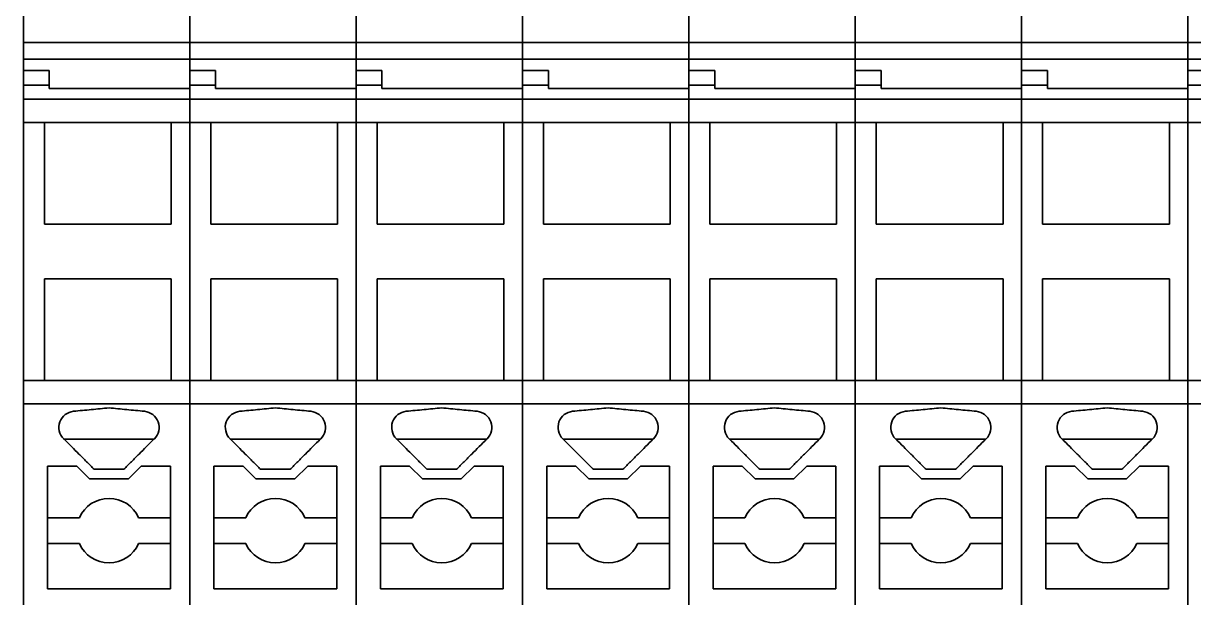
# Model space of a CAD drawing. Header units: millimetres. Extents: x 7 to 587, y 2 to 418.
# Drawn here: x 325.05 to 361.28, y 224.57 to 242.37 of the extents above; entities that cross this region are included whole.
import ezdxf

# ---------------------------------------------------------------- set-up
doc = ezdxf.new("R2010")
doc.units = ezdxf.units.MM
doc.layers.add('GR1_01', color=7, linetype='Continuous')

# ---------------------------------------------------------------- blocks, each defined once
blk = doc.blocks.new('BLKF088')
at = {"layer": 'GR1_01', "color": 3, "linetype": 'Continuous', "lineweight": 35}
blk.add_line((325.05, 216), (325.05, 264.6), dxfattribs=at)
blk = doc.blocks.new('BLKF144')
at = {"layer": 'GR1_01', "color": 3, "linetype": 'Continuous', "lineweight": 35}
for p, q in [((361.1, 242.684), (361.1, 242.075)), ((361.1, 242.075), (361.1, 241.772)), ((361.1, 241.772), (361.1, 241.26)), ((361.1, 241.772), (366.25, 241.772)), ((361.1, 240.907), (361.1, 241.26)), ((361.1, 241.26), (366.25, 241.26)), ((361.1, 240.907), (361.1, 240.451)), ((361.1, 240.907), (361.9, 240.907)), ((361.1, 240.451), (361.9, 240.451)), ((361.1, 240.451), (361.1, 240.018)), ((361.1, 240.018), (366.25, 240.018)), ((361.1, 240.018), (361.1, 239.3)), ((361.1, 231.3), (361.1, 239.3)), ((361.1, 239.3), (361.75, 239.3)), ((361.1, 231.3), (361.75, 231.3)), ((361.1, 231.3), (361.1, 230.582)), ((361.1, 205.456), (361.1, 230.582)), ((361.1, 230.582), (366.25, 230.582))]:
    blk.add_line(p, q, dxfattribs=at)
blk = doc.blocks.new('BLKF145')
at = {"layer": 'GR1_01', "color": 3, "linetype": 'Continuous', "lineweight": 35}
for p, q in [((355.95, 242.684), (355.95, 242.075)), ((361.1, 242.684), (361.1, 241.772)), ((355.95, 242.075), (355.95, 241.772)), ((355.95, 241.772), (355.95, 241.26)), ((355.95, 241.772), (361.1, 241.772)), ((361.1, 241.772), (361.1, 241.26)), ((355.95, 240.907), (355.95, 241.26)), ((355.95, 241.26), (361.1, 241.26)), ((361.1, 240.35), (361.1, 241.26)), ((355.95, 240.907), (355.95, 240.451)), ((355.95, 240.907), (356.75, 240.907)), ((356.75, 240.907), (356.75, 240.451)), ((355.95, 240.451), (356.75, 240.451)), ((355.95, 240.451), (355.95, 240.018)), ((356.75, 240.451), (356.75, 240.35)), ((356.75, 240.35), (361.1, 240.35)), ((361.1, 240.35), (361.1, 240.018)), ((355.95, 240.018), (361.1, 240.018)), ((355.95, 240.018), (355.95, 239.3)), ((361.1, 240.018), (361.1, 239.3)), ((355.95, 231.3), (355.95, 239.3)), ((355.95, 239.3), (356.6, 239.3)), ((356.6, 239.3), (356.6, 236.15)), ((356.6, 239.3), (360.525, 239.3)), ((360.525, 236.15), (360.525, 239.3)), ((360.525, 239.3), (361.1, 239.3)), ((361.1, 231.3), (361.1, 239.3)), ((356.6, 236.15), (360.525, 236.15)), ((356.6, 234.45), (356.6, 231.3)), ((360.525, 234.45), (356.6, 234.45)), ((360.525, 231.3), (360.525, 234.45)), ((355.95, 231.3), (356.6, 231.3)), ((355.95, 231.3), (355.95, 230.582)), ((356.6, 231.3), (360.525, 231.3)), ((360.525, 231.3), (361.1, 231.3)), ((361.1, 231.3), (361.1, 230.582)), ((355.95, 205.456), (355.95, 230.582)), ((355.95, 230.582), (361.1, 230.582)), ((361.1, 222.9), (361.1, 230.582)), ((357.213, 229.48), (359.987, 229.48)), ((357.6, 228.65), (356.7, 228.65)), ((356.7, 228.65), (356.7, 227.05)), ((358, 228.25), (357.6, 228.65)), ((359.6, 228.65), (359.2, 228.25)), ((360.5, 228.65), (359.6, 228.65)), ((360.5, 227.05), (360.5, 228.65)), ((359.2, 228.25), (358, 228.25)), ((356.7, 227.05), (357.683, 227.05)), ((356.7, 227.05), (356.7, 226.25)), ((359.517, 227.05), (360.5, 227.05)), ((360.5, 226.25), (360.5, 227.05)), ((357.683, 226.25), (356.7, 226.25)), ((356.7, 226.25), (356.7, 224.85)), ((360.5, 226.25), (359.517, 226.25)), ((360.5, 224.85), (360.5, 226.25)), ((356.7, 224.85), (360.5, 224.85))]:
    blk.add_line(p, q, dxfattribs=at)
for centre, radius, start, end in [((357.55, 229.85), 0.5, 95.4406, 224.9997), ((359.65, 229.85), 0.5, 315, 84.5597), ((358.6, 226.65), 1, 23.5782, 156.4218), ((358.6, 226.65), 1, 203.5782, 336.4218)]:
    blk.add_arc(centre, radius, start, end, dxfattribs=at)
for points in [[(358.6, 230.452), (358.509, 230.444), (358.326, 230.426), (358.051, 230.4), (357.777, 230.374), (357.594, 230.356), (357.503, 230.348)], [(359.697, 230.348), (359.606, 230.356), (359.423, 230.374), (359.149, 230.4), (358.874, 230.426), (358.691, 230.444), (358.6, 230.452)], [(360.004, 229.496), (360.001, 229.494), (359.995, 229.488), (359.99, 229.483), (359.987, 229.48)], [(359.057, 228.55), (358.981, 228.55), (358.829, 228.55), (358.6, 228.55), (358.371, 228.55), (358.219, 228.55), (358.143, 228.55)]]:
    blk.add_open_spline(points, degree=3, dxfattribs=at)
for points, knots in [([(357.196, 229.496), (357.199, 229.494), (357.205, 229.488), (357.21, 229.483), (357.213, 229.48)], [0, 0, 0, 0, 0.01158126, 0.02316252, 0.02316252, 0.02316252, 0.02316252]), ([(357.213, 229.48), (357.289, 229.404), (357.441, 229.252), (357.672, 229.02), (357.906, 228.787), (358.064, 228.629), (358.143, 228.55)], [0, 0, 0, 0, 0.323038, 0.646076, 0.980696, 1.315315, 1.315315, 1.315315, 1.315315]), ([(359.987, 229.48), (359.911, 229.404), (359.759, 229.252), (359.528, 229.02), (359.294, 228.787), (359.136, 228.629), (359.057, 228.55)], [0, 0, 0, 0, 0.323038, 0.646076, 0.980696, 1.315315, 1.315315, 1.315315, 1.315315])]:
    blk.add_open_spline(points, degree=3, knots=knots, dxfattribs=at)
blk = doc.blocks.new('BLKF146')
at = {"layer": 'GR1_01', "color": 3, "linetype": 'Continuous', "lineweight": 35}
for p, q in [((350.8, 242.684), (350.8, 242.075)), ((355.95, 242.684), (355.95, 241.772)), ((350.8, 242.075), (350.8, 241.772)), ((350.8, 241.772), (350.8, 241.26)), ((350.8, 241.772), (355.95, 241.772)), ((355.95, 241.772), (355.95, 241.26)), ((350.8, 240.907), (350.8, 241.26)), ((350.8, 241.26), (355.95, 241.26)), ((355.95, 240.35), (355.95, 241.26)), ((350.8, 240.907), (350.8, 240.451)), ((350.8, 240.907), (351.6, 240.907)), ((351.6, 240.907), (351.6, 240.451)), ((350.8, 240.451), (351.6, 240.451)), ((350.8, 240.451), (350.8, 240.018)), ((351.6, 240.451), (351.6, 240.35)), ((351.6, 240.35), (355.95, 240.35)), ((355.95, 240.35), (355.95, 240.018)), ((350.8, 240.018), (355.95, 240.018)), ((350.8, 240.018), (350.8, 239.3)), ((355.95, 240.018), (355.95, 239.3)), ((350.8, 231.3), (350.8, 239.3)), ((350.8, 239.3), (351.45, 239.3)), ((351.45, 239.3), (351.45, 236.15)), ((351.45, 239.3), (355.375, 239.3)), ((355.375, 236.15), (355.375, 239.3)), ((355.375, 239.3), (355.95, 239.3)), ((355.95, 231.3), (355.95, 239.3)), ((351.45, 236.15), (355.375, 236.15)), ((351.45, 234.45), (351.45, 231.3)), ((355.375, 234.45), (351.45, 234.45)), ((355.375, 231.3), (355.375, 234.45)), ((350.8, 231.3), (351.45, 231.3)), ((350.8, 231.3), (350.8, 230.582)), ((351.45, 231.3), (355.375, 231.3)), ((355.375, 231.3), (355.95, 231.3)), ((355.95, 231.3), (355.95, 230.582)), ((350.8, 205.456), (350.8, 230.582)), ((350.8, 230.582), (355.95, 230.582)), ((355.95, 222.9), (355.95, 230.582)), ((352.063, 229.48), (354.837, 229.48)), ((352.45, 228.65), (351.55, 228.65)), ((351.55, 228.65), (351.55, 227.05)), ((352.85, 228.25), (352.45, 228.65)), ((354.45, 228.65), (354.05, 228.25)), ((355.35, 228.65), (354.45, 228.65)), ((355.35, 227.05), (355.35, 228.65)), ((354.05, 228.25), (352.85, 228.25)), ((351.55, 227.05), (352.533, 227.05)), ((351.55, 227.05), (351.55, 226.25)), ((354.367, 227.05), (355.35, 227.05)), ((355.35, 226.25), (355.35, 227.05)), ((352.533, 226.25), (351.55, 226.25)), ((351.55, 226.25), (351.55, 224.85)), ((355.35, 226.25), (354.367, 226.25)), ((355.35, 224.85), (355.35, 226.25)), ((351.55, 224.85), (355.35, 224.85))]:
    blk.add_line(p, q, dxfattribs=at)
for centre, radius, start, end in [((352.4, 229.85), 0.5, 95.4406, 224.9997), ((354.5, 229.85), 0.5, 315, 84.5597), ((353.45, 226.65), 1, 23.5782, 156.4218), ((353.45, 226.65), 1, 203.5782, 336.4218)]:
    blk.add_arc(centre, radius, start, end, dxfattribs=at)
for points in [[(353.45, 230.452), (353.359, 230.444), (353.176, 230.426), (352.901, 230.4), (352.627, 230.374), (352.444, 230.356), (352.353, 230.348)], [(354.547, 230.348), (354.456, 230.356), (354.273, 230.374), (353.999, 230.4), (353.724, 230.426), (353.541, 230.444), (353.45, 230.452)], [(354.854, 229.496), (354.851, 229.494), (354.845, 229.488), (354.84, 229.483), (354.837, 229.48)], [(353.907, 228.55), (353.831, 228.55), (353.679, 228.55), (353.45, 228.55), (353.221, 228.55), (353.069, 228.55), (352.993, 228.55)]]:
    blk.add_open_spline(points, degree=3, dxfattribs=at)
for points, knots in [([(352.046, 229.496), (352.049, 229.494), (352.055, 229.488), (352.06, 229.483), (352.063, 229.48)], [0, 0, 0, 0, 0.01158126, 0.02316252, 0.02316252, 0.02316252, 0.02316252]), ([(352.063, 229.48), (352.139, 229.404), (352.291, 229.252), (352.522, 229.02), (352.756, 228.787), (352.914, 228.629), (352.993, 228.55)], [0, 0, 0, 0, 0.323038, 0.646076, 0.980696, 1.315315, 1.315315, 1.315315, 1.315315]), ([(354.837, 229.48), (354.761, 229.404), (354.609, 229.252), (354.378, 229.02), (354.144, 228.787), (353.986, 228.629), (353.907, 228.55)], [0, 0, 0, 0, 0.323038, 0.646076, 0.980696, 1.315315, 1.315315, 1.315315, 1.315315])]:
    blk.add_open_spline(points, degree=3, knots=knots, dxfattribs=at)
blk = doc.blocks.new('BLKF147')
at = {"layer": 'GR1_01', "color": 3, "linetype": 'Continuous', "lineweight": 35}
for p, q in [((345.65, 242.684), (345.65, 242.075)), ((350.8, 242.684), (350.8, 241.772)), ((345.65, 242.075), (345.65, 241.772)), ((345.65, 241.772), (345.65, 241.26)), ((345.65, 241.772), (350.8, 241.772)), ((350.8, 241.772), (350.8, 241.26)), ((345.65, 240.907), (345.65, 241.26)), ((345.65, 241.26), (350.8, 241.26)), ((350.8, 240.35), (350.8, 241.26)), ((345.65, 240.907), (345.65, 240.451)), ((345.65, 240.907), (346.45, 240.907)), ((346.45, 240.907), (346.45, 240.451)), ((345.65, 240.451), (346.45, 240.451)), ((345.65, 240.451), (345.65, 240.018)), ((346.45, 240.451), (346.45, 240.35)), ((346.45, 240.35), (350.8, 240.35)), ((350.8, 240.35), (350.8, 240.018)), ((345.65, 240.018), (350.8, 240.018)), ((345.65, 240.018), (345.65, 239.3)), ((350.8, 240.018), (350.8, 239.3)), ((345.65, 231.3), (345.65, 239.3)), ((345.65, 239.3), (346.3, 239.3)), ((346.3, 239.3), (346.3, 236.15)), ((346.3, 239.3), (350.225, 239.3)), ((350.225, 236.15), (350.225, 239.3)), ((350.225, 239.3), (350.8, 239.3)), ((350.8, 231.3), (350.8, 239.3)), ((346.3, 236.15), (350.225, 236.15)), ((346.3, 234.45), (346.3, 231.3)), ((350.225, 234.45), (346.3, 234.45)), ((350.225, 231.3), (350.225, 234.45)), ((345.65, 231.3), (346.3, 231.3)), ((345.65, 231.3), (345.65, 230.582)), ((346.3, 231.3), (350.225, 231.3)), ((350.225, 231.3), (350.8, 231.3)), ((350.8, 231.3), (350.8, 230.582)), ((345.65, 205.456), (345.65, 230.582)), ((345.65, 230.582), (350.8, 230.582)), ((350.8, 222.9), (350.8, 230.582)), ((346.913, 229.48), (349.687, 229.48)), ((347.3, 228.65), (346.4, 228.65)), ((346.4, 228.65), (346.4, 227.05)), ((347.7, 228.25), (347.3, 228.65)), ((349.3, 228.65), (348.9, 228.25)), ((350.2, 228.65), (349.3, 228.65)), ((350.2, 227.05), (350.2, 228.65)), ((348.9, 228.25), (347.7, 228.25)), ((346.4, 227.05), (347.383, 227.05)), ((346.4, 227.05), (346.4, 226.25)), ((349.217, 227.05), (350.2, 227.05)), ((350.2, 226.25), (350.2, 227.05)), ((347.383, 226.25), (346.4, 226.25)), ((346.4, 226.25), (346.4, 224.85)), ((350.2, 226.25), (349.217, 226.25)), ((350.2, 224.85), (350.2, 226.25)), ((346.4, 224.85), (350.2, 224.85))]:
    blk.add_line(p, q, dxfattribs=at)
for centre, radius, start, end in [((347.25, 229.85), 0.5, 95.4406, 224.9997), ((349.35, 229.85), 0.5, 315, 84.5597), ((348.3, 226.65), 1, 23.5782, 156.4218), ((348.3, 226.65), 1, 203.5782, 336.4218)]:
    blk.add_arc(centre, radius, start, end, dxfattribs=at)
for points in [[(348.3, 230.452), (348.209, 230.444), (348.026, 230.426), (347.751, 230.4), (347.477, 230.374), (347.294, 230.356), (347.203, 230.348)], [(349.397, 230.348), (349.306, 230.356), (349.123, 230.374), (348.849, 230.4), (348.574, 230.426), (348.391, 230.444), (348.3, 230.452)], [(349.704, 229.496), (349.701, 229.494), (349.695, 229.488), (349.69, 229.483), (349.687, 229.48)], [(348.757, 228.55), (348.681, 228.55), (348.529, 228.55), (348.3, 228.55), (348.071, 228.55), (347.919, 228.55), (347.843, 228.55)]]:
    blk.add_open_spline(points, degree=3, dxfattribs=at)
for points, knots in [([(346.896, 229.496), (346.899, 229.494), (346.905, 229.488), (346.91, 229.483), (346.913, 229.48)], [0, 0, 0, 0, 0.01158126, 0.02316252, 0.02316252, 0.02316252, 0.02316252]), ([(346.913, 229.48), (346.989, 229.404), (347.141, 229.252), (347.372, 229.02), (347.606, 228.787), (347.764, 228.629), (347.843, 228.55)], [0, 0, 0, 0, 0.323038, 0.646076, 0.980696, 1.315315, 1.315315, 1.315315, 1.315315]), ([(349.687, 229.48), (349.611, 229.404), (349.459, 229.252), (349.228, 229.02), (348.994, 228.787), (348.836, 228.629), (348.757, 228.55)], [0, 0, 0, 0, 0.323038, 0.646076, 0.980696, 1.315315, 1.315315, 1.315315, 1.315315])]:
    blk.add_open_spline(points, degree=3, knots=knots, dxfattribs=at)
blk = doc.blocks.new('BLKF148')
at = {"layer": 'GR1_01', "color": 3, "linetype": 'Continuous', "lineweight": 35}
for p, q in [((340.5, 242.684), (340.5, 242.075)), ((345.65, 242.684), (345.65, 241.772)), ((340.5, 242.075), (340.5, 241.772)), ((340.5, 241.772), (340.5, 241.26)), ((340.5, 241.772), (345.65, 241.772)), ((345.65, 241.772), (345.65, 241.26)), ((340.5, 240.907), (340.5, 241.26)), ((340.5, 241.26), (345.65, 241.26)), ((345.65, 240.35), (345.65, 241.26)), ((340.5, 240.907), (340.5, 240.451)), ((340.5, 240.907), (341.3, 240.907)), ((341.3, 240.907), (341.3, 240.451)), ((340.5, 240.451), (341.3, 240.451)), ((340.5, 240.451), (340.5, 240.018)), ((341.3, 240.451), (341.3, 240.35)), ((341.3, 240.35), (345.65, 240.35)), ((345.65, 240.35), (345.65, 240.018)), ((340.5, 240.018), (345.65, 240.018)), ((340.5, 240.018), (340.5, 239.3)), ((345.65, 240.018), (345.65, 239.3)), ((340.5, 231.3), (340.5, 239.3)), ((340.5, 239.3), (341.15, 239.3)), ((341.15, 239.3), (341.15, 236.15)), ((341.15, 239.3), (345.075, 239.3)), ((345.075, 236.15), (345.075, 239.3)), ((345.075, 239.3), (345.65, 239.3)), ((345.65, 231.3), (345.65, 239.3)), ((341.15, 236.15), (345.075, 236.15)), ((341.15, 234.45), (341.15, 231.3)), ((345.075, 234.45), (341.15, 234.45)), ((345.075, 231.3), (345.075, 234.45)), ((340.5, 231.3), (341.15, 231.3)), ((340.5, 231.3), (340.5, 230.582)), ((341.15, 231.3), (345.075, 231.3)), ((345.075, 231.3), (345.65, 231.3)), ((345.65, 231.3), (345.65, 230.582)), ((340.5, 205.456), (340.5, 230.582)), ((340.5, 230.582), (345.65, 230.582)), ((345.65, 222.9), (345.65, 230.582)), ((341.763, 229.48), (344.537, 229.48)), ((342.15, 228.65), (341.25, 228.65)), ((341.25, 228.65), (341.25, 227.05)), ((342.55, 228.25), (342.15, 228.65)), ((344.15, 228.65), (343.75, 228.25)), ((345.05, 228.65), (344.15, 228.65)), ((345.05, 227.05), (345.05, 228.65)), ((343.75, 228.25), (342.55, 228.25)), ((341.25, 227.05), (342.233, 227.05)), ((341.25, 227.05), (341.25, 226.25)), ((344.067, 227.05), (345.05, 227.05)), ((345.05, 226.25), (345.05, 227.05)), ((342.233, 226.25), (341.25, 226.25)), ((341.25, 226.25), (341.25, 224.85)), ((345.05, 226.25), (344.067, 226.25)), ((345.05, 224.85), (345.05, 226.25)), ((341.25, 224.85), (345.05, 224.85))]:
    blk.add_line(p, q, dxfattribs=at)
for centre, radius, start, end in [((342.1, 229.85), 0.5, 95.4406, 224.9997), ((344.2, 229.85), 0.5, 315, 84.5597), ((343.15, 226.65), 1, 23.5782, 156.4218), ((343.15, 226.65), 1, 203.5782, 336.4218)]:
    blk.add_arc(centre, radius, start, end, dxfattribs=at)
for points in [[(343.15, 230.452), (343.059, 230.444), (342.876, 230.426), (342.601, 230.4), (342.327, 230.374), (342.144, 230.356), (342.053, 230.348)], [(344.247, 230.348), (344.156, 230.356), (343.973, 230.374), (343.699, 230.4), (343.424, 230.426), (343.241, 230.444), (343.15, 230.452)], [(344.554, 229.496), (344.551, 229.494), (344.545, 229.488), (344.54, 229.483), (344.537, 229.48)], [(343.607, 228.55), (343.531, 228.55), (343.379, 228.55), (343.15, 228.55), (342.921, 228.55), (342.769, 228.55), (342.693, 228.55)]]:
    blk.add_open_spline(points, degree=3, dxfattribs=at)
for points, knots in [([(341.746, 229.496), (341.749, 229.494), (341.755, 229.488), (341.76, 229.483), (341.763, 229.48)], [0, 0, 0, 0, 0.01158126, 0.02316252, 0.02316252, 0.02316252, 0.02316252]), ([(341.763, 229.48), (341.839, 229.404), (341.991, 229.252), (342.222, 229.02), (342.456, 228.787), (342.614, 228.629), (342.693, 228.55)], [0, 0, 0, 0, 0.323038, 0.646076, 0.980696, 1.315315, 1.315315, 1.315315, 1.315315]), ([(344.537, 229.48), (344.461, 229.404), (344.309, 229.252), (344.078, 229.02), (343.844, 228.787), (343.686, 228.629), (343.607, 228.55)], [0, 0, 0, 0, 0.323038, 0.646076, 0.980696, 1.315315, 1.315315, 1.315315, 1.315315])]:
    blk.add_open_spline(points, degree=3, knots=knots, dxfattribs=at)
blk = doc.blocks.new('BLKF149')
at = {"layer": 'GR1_01', "color": 3, "linetype": 'Continuous', "lineweight": 35}
for p, q in [((335.35, 242.684), (335.35, 242.075)), ((340.5, 242.684), (340.5, 241.772)), ((335.35, 242.075), (335.35, 241.772)), ((335.35, 241.772), (335.35, 241.26)), ((335.35, 241.772), (340.5, 241.772)), ((340.5, 241.772), (340.5, 241.26)), ((335.35, 240.907), (335.35, 241.26)), ((335.35, 241.26), (340.5, 241.26)), ((340.5, 240.35), (340.5, 241.26)), ((335.35, 240.907), (335.35, 240.451)), ((335.35, 240.907), (336.15, 240.907)), ((336.15, 240.907), (336.15, 240.451)), ((335.35, 240.451), (336.15, 240.451)), ((335.35, 240.451), (335.35, 240.018)), ((336.15, 240.451), (336.15, 240.35)), ((336.15, 240.35), (340.5, 240.35)), ((340.5, 240.35), (340.5, 240.018)), ((335.35, 240.018), (340.5, 240.018)), ((335.35, 240.018), (335.35, 239.3)), ((340.5, 240.018), (340.5, 239.3)), ((335.35, 231.3), (335.35, 239.3)), ((335.35, 239.3), (336, 239.3)), ((336, 239.3), (336, 236.15)), ((336, 239.3), (339.925, 239.3)), ((339.925, 236.15), (339.925, 239.3)), ((339.925, 239.3), (340.5, 239.3)), ((340.5, 231.3), (340.5, 239.3)), ((336, 236.15), (339.925, 236.15)), ((336, 234.45), (336, 231.3)), ((339.925, 234.45), (336, 234.45)), ((339.925, 231.3), (339.925, 234.45)), ((335.35, 231.3), (336, 231.3)), ((335.35, 231.3), (335.35, 230.582)), ((336, 231.3), (339.925, 231.3)), ((339.925, 231.3), (340.5, 231.3)), ((340.5, 231.3), (340.5, 230.582)), ((335.35, 205.456), (335.35, 230.582)), ((335.35, 230.582), (340.5, 230.582)), ((340.5, 222.9), (340.5, 230.582)), ((336.613, 229.48), (339.387, 229.48)), ((337, 228.65), (336.1, 228.65)), ((336.1, 228.65), (336.1, 227.05)), ((337.4, 228.25), (337, 228.65)), ((339, 228.65), (338.6, 228.25)), ((339.9, 228.65), (339, 228.65)), ((339.9, 227.05), (339.9, 228.65)), ((338.6, 228.25), (337.4, 228.25)), ((336.1, 227.05), (337.083, 227.05)), ((336.1, 227.05), (336.1, 226.25)), ((338.917, 227.05), (339.9, 227.05)), ((339.9, 226.25), (339.9, 227.05)), ((337.083, 226.25), (336.1, 226.25)), ((336.1, 226.25), (336.1, 224.85)), ((339.9, 226.25), (338.917, 226.25)), ((339.9, 224.85), (339.9, 226.25)), ((336.1, 224.85), (339.9, 224.85))]:
    blk.add_line(p, q, dxfattribs=at)
for centre, radius, start, end in [((336.95, 229.85), 0.5, 95.4406, 224.9997), ((339.05, 229.85), 0.5, 315, 84.5597), ((338, 226.65), 1, 23.5782, 156.4218), ((338, 226.65), 1, 203.5782, 336.4218)]:
    blk.add_arc(centre, radius, start, end, dxfattribs=at)
for points in [[(338, 230.452), (337.909, 230.444), (337.726, 230.426), (337.451, 230.4), (337.177, 230.374), (336.994, 230.356), (336.903, 230.348)], [(339.097, 230.348), (339.006, 230.356), (338.823, 230.374), (338.549, 230.4), (338.274, 230.426), (338.091, 230.444), (338, 230.452)], [(339.404, 229.496), (339.401, 229.494), (339.395, 229.488), (339.39, 229.483), (339.387, 229.48)], [(338.457, 228.55), (338.381, 228.55), (338.229, 228.55), (338, 228.55), (337.771, 228.55), (337.619, 228.55), (337.543, 228.55)]]:
    blk.add_open_spline(points, degree=3, dxfattribs=at)
for points, knots in [([(336.596, 229.496), (336.599, 229.494), (336.605, 229.488), (336.61, 229.483), (336.613, 229.48)], [0, 0, 0, 0, 0.01158126, 0.02316252, 0.02316252, 0.02316252, 0.02316252]), ([(336.613, 229.48), (336.689, 229.404), (336.841, 229.252), (337.072, 229.02), (337.306, 228.787), (337.464, 228.629), (337.543, 228.55)], [0, 0, 0, 0, 0.323038, 0.646076, 0.980696, 1.315315, 1.315315, 1.315315, 1.315315]), ([(339.387, 229.48), (339.311, 229.404), (339.159, 229.252), (338.928, 229.02), (338.694, 228.787), (338.536, 228.629), (338.457, 228.55)], [0, 0, 0, 0, 0.323038, 0.646076, 0.980696, 1.315315, 1.315315, 1.315315, 1.315315])]:
    blk.add_open_spline(points, degree=3, knots=knots, dxfattribs=at)
blk = doc.blocks.new('BLKF150')
at = {"layer": 'GR1_01', "color": 3, "linetype": 'Continuous', "lineweight": 35}
for p, q in [((330.2, 242.684), (330.2, 242.075)), ((335.35, 242.684), (335.35, 241.772)), ((330.2, 242.075), (330.2, 241.772)), ((330.2, 241.772), (330.2, 241.26)), ((330.2, 241.772), (335.35, 241.772)), ((335.35, 241.772), (335.35, 241.26)), ((330.2, 240.907), (330.2, 241.26)), ((330.2, 241.26), (335.35, 241.26)), ((335.35, 240.35), (335.35, 241.26)), ((330.2, 240.907), (330.2, 240.451)), ((330.2, 240.907), (331, 240.907)), ((331, 240.907), (331, 240.451)), ((330.2, 240.451), (331, 240.451)), ((330.2, 240.451), (330.2, 240.018)), ((331, 240.451), (331, 240.35)), ((331, 240.35), (335.35, 240.35)), ((335.35, 240.35), (335.35, 240.018)), ((330.2, 240.018), (335.35, 240.018)), ((330.2, 240.018), (330.2, 239.3)), ((335.35, 240.018), (335.35, 239.3)), ((330.2, 231.3), (330.2, 239.3)), ((330.2, 239.3), (330.85, 239.3)), ((330.85, 239.3), (330.85, 236.15)), ((330.85, 239.3), (334.775, 239.3)), ((334.775, 236.15), (334.775, 239.3)), ((334.775, 239.3), (335.35, 239.3)), ((335.35, 231.3), (335.35, 239.3)), ((330.85, 236.15), (334.775, 236.15)), ((330.85, 234.45), (330.85, 231.3)), ((334.775, 234.45), (330.85, 234.45)), ((334.775, 231.3), (334.775, 234.45)), ((330.2, 231.3), (330.85, 231.3)), ((330.2, 231.3), (330.2, 230.582)), ((330.85, 231.3), (334.775, 231.3)), ((334.775, 231.3), (335.35, 231.3)), ((335.35, 231.3), (335.35, 230.582)), ((330.2, 205.456), (330.2, 230.582)), ((330.2, 230.582), (335.35, 230.582)), ((335.35, 222.9), (335.35, 230.582)), ((331.463, 229.48), (334.237, 229.48)), ((331.85, 228.65), (330.95, 228.65)), ((330.95, 228.65), (330.95, 227.05)), ((332.25, 228.25), (331.85, 228.65)), ((333.85, 228.65), (333.45, 228.25)), ((334.75, 228.65), (333.85, 228.65)), ((334.75, 227.05), (334.75, 228.65)), ((333.45, 228.25), (332.25, 228.25)), ((330.95, 227.05), (331.933, 227.05)), ((330.95, 227.05), (330.95, 226.25)), ((333.767, 227.05), (334.75, 227.05)), ((334.75, 226.25), (334.75, 227.05)), ((331.933, 226.25), (330.95, 226.25)), ((330.95, 226.25), (330.95, 224.85)), ((334.75, 226.25), (333.767, 226.25)), ((334.75, 224.85), (334.75, 226.25)), ((330.95, 224.85), (334.75, 224.85))]:
    blk.add_line(p, q, dxfattribs=at)
for centre, radius, start, end in [((331.8, 229.85), 0.5, 95.4406, 224.9997), ((333.9, 229.85), 0.5, 315, 84.5597), ((332.85, 226.65), 1, 23.5782, 156.4218), ((332.85, 226.65), 1, 203.5782, 336.4218)]:
    blk.add_arc(centre, radius, start, end, dxfattribs=at)
for points in [[(332.85, 230.452), (332.759, 230.444), (332.576, 230.426), (332.301, 230.4), (332.027, 230.374), (331.844, 230.356), (331.753, 230.348)], [(333.947, 230.348), (333.856, 230.356), (333.673, 230.374), (333.399, 230.4), (333.124, 230.426), (332.941, 230.444), (332.85, 230.452)], [(334.254, 229.496), (334.251, 229.494), (334.245, 229.488), (334.24, 229.483), (334.237, 229.48)], [(333.307, 228.55), (333.231, 228.55), (333.079, 228.55), (332.85, 228.55), (332.621, 228.55), (332.469, 228.55), (332.393, 228.55)]]:
    blk.add_open_spline(points, degree=3, dxfattribs=at)
for points, knots in [([(331.446, 229.496), (331.449, 229.494), (331.455, 229.488), (331.46, 229.483), (331.463, 229.48)], [0, 0, 0, 0, 0.01158126, 0.02316252, 0.02316252, 0.02316252, 0.02316252]), ([(331.463, 229.48), (331.539, 229.404), (331.691, 229.252), (331.922, 229.02), (332.156, 228.787), (332.314, 228.629), (332.393, 228.55)], [0, 0, 0, 0, 0.323038, 0.646076, 0.980696, 1.315315, 1.315315, 1.315315, 1.315315]), ([(334.237, 229.48), (334.161, 229.404), (334.009, 229.252), (333.778, 229.02), (333.544, 228.787), (333.386, 228.629), (333.307, 228.55)], [0, 0, 0, 0, 0.323038, 0.646076, 0.980696, 1.315315, 1.315315, 1.315315, 1.315315])]:
    blk.add_open_spline(points, degree=3, knots=knots, dxfattribs=at)
blk = doc.blocks.new('BLKF151')
at = {"layer": 'GR1_01', "color": 3, "linetype": 'Continuous', "lineweight": 35}
for p, q in [((325.05, 242.684), (325.05, 242.075)), ((330.2, 242.684), (330.2, 241.772)), ((325.05, 242.075), (325.05, 241.772)), ((325.05, 241.772), (325.05, 241.26)), ((325.05, 241.772), (330.2, 241.772)), ((330.2, 241.772), (330.2, 241.26)), ((325.05, 240.907), (325.05, 241.26)), ((325.05, 241.26), (330.2, 241.26)), ((330.2, 240.35), (330.2, 241.26)), ((325.05, 240.907), (325.05, 240.451)), ((325.05, 240.907), (325.85, 240.907)), ((325.85, 240.907), (325.85, 240.451)), ((325.05, 240.451), (325.85, 240.451)), ((325.05, 240.451), (325.05, 240.018)), ((325.85, 240.451), (325.85, 240.35)), ((325.85, 240.35), (330.2, 240.35)), ((330.2, 240.35), (330.2, 240.018)), ((325.05, 240.018), (330.2, 240.018)), ((325.05, 240.018), (325.05, 239.3)), ((330.2, 240.018), (330.2, 239.3)), ((325.05, 231.3), (325.05, 239.3)), ((325.05, 239.3), (325.7, 239.3)), ((325.7, 239.3), (325.7, 236.15)), ((325.7, 239.3), (329.625, 239.3)), ((329.625, 236.15), (329.625, 239.3)), ((329.625, 239.3), (330.2, 239.3)), ((330.2, 231.3), (330.2, 239.3)), ((325.7, 236.15), (329.625, 236.15)), ((325.7, 234.45), (325.7, 231.3)), ((329.625, 234.45), (325.7, 234.45)), ((329.625, 231.3), (329.625, 234.45)), ((325.05, 231.3), (325.7, 231.3)), ((325.05, 231.3), (325.05, 230.582)), ((325.7, 231.3), (329.625, 231.3)), ((329.625, 231.3), (330.2, 231.3)), ((330.2, 231.3), (330.2, 230.582)), ((325.05, 205.456), (325.05, 230.582)), ((325.05, 230.582), (330.2, 230.582)), ((330.2, 222.9), (330.2, 230.582)), ((326.313, 229.48), (329.087, 229.48)), ((326.7, 228.65), (325.8, 228.65)), ((325.8, 228.65), (325.8, 227.05)), ((327.1, 228.25), (326.7, 228.65)), ((328.7, 228.65), (328.3, 228.25)), ((329.6, 228.65), (328.7, 228.65)), ((329.6, 227.05), (329.6, 228.65)), ((328.3, 228.25), (327.1, 228.25)), ((325.8, 227.05), (326.783, 227.05)), ((325.8, 227.05), (325.8, 226.25)), ((328.617, 227.05), (329.6, 227.05)), ((329.6, 226.25), (329.6, 227.05)), ((326.783, 226.25), (325.8, 226.25)), ((325.8, 226.25), (325.8, 224.85)), ((329.6, 226.25), (328.617, 226.25)), ((329.6, 224.85), (329.6, 226.25)), ((325.8, 224.85), (329.6, 224.85))]:
    blk.add_line(p, q, dxfattribs=at)
for centre, radius, start, end in [((326.65, 229.85), 0.5, 95.4406, 224.9997), ((328.75, 229.85), 0.5, 315, 84.5597), ((327.7, 226.65), 1, 23.5782, 156.4218), ((327.7, 226.65), 1, 203.5782, 336.4218)]:
    blk.add_arc(centre, radius, start, end, dxfattribs=at)
for points in [[(327.7, 230.452), (327.609, 230.444), (327.426, 230.426), (327.151, 230.4), (326.877, 230.374), (326.694, 230.356), (326.603, 230.348)], [(328.797, 230.348), (328.706, 230.356), (328.523, 230.374), (328.249, 230.4), (327.974, 230.426), (327.791, 230.444), (327.7, 230.452)], [(329.104, 229.496), (329.101, 229.494), (329.095, 229.488), (329.09, 229.483), (329.087, 229.48)], [(328.157, 228.55), (328.081, 228.55), (327.929, 228.55), (327.7, 228.55), (327.471, 228.55), (327.319, 228.55), (327.243, 228.55)]]:
    blk.add_open_spline(points, degree=3, dxfattribs=at)
for points, knots in [([(326.296, 229.496), (326.299, 229.494), (326.305, 229.488), (326.31, 229.483), (326.313, 229.48)], [0, 0, 0, 0, 0.01158126, 0.02316252, 0.02316252, 0.02316252, 0.02316252]), ([(326.313, 229.48), (326.389, 229.404), (326.541, 229.252), (326.772, 229.02), (327.006, 228.787), (327.164, 228.629), (327.243, 228.55)], [0, 0, 0, 0, 0.323038, 0.646076, 0.980696, 1.315315, 1.315315, 1.315315, 1.315315]), ([(329.087, 229.48), (329.011, 229.404), (328.859, 229.252), (328.628, 229.02), (328.394, 228.787), (328.236, 228.629), (328.157, 228.55)], [0, 0, 0, 0, 0.323038, 0.646076, 0.980696, 1.315315, 1.315315, 1.315315, 1.315315])]:
    blk.add_open_spline(points, degree=3, knots=knots, dxfattribs=at)
blk = doc.blocks.new('BLKF141')
at = {"layer": 'GR1_01', "color": 3, "linetype": 'Continuous', "lineweight": 35}
for name in ['BLKF151', 'BLKF150', 'BLKF149', 'BLKF148', 'BLKF147', 'BLKF146', 'BLKF145', 'BLKF144']:
    blk.add_blockref(name, (0, 0), dxfattribs=at)
blk = doc.blocks.new('BLKF063')
at = {"layer": 'GR1_01', "color": 3, "linetype": 'Continuous', "lineweight": 35}
for name in ['BLKF088', 'BLKF141']:
    blk.add_blockref(name, (0, 0), dxfattribs=at)

msp = doc.modelspace()

# ---------------------------------------------------------------- block references
at = {"layer": 'GR1_01', "color": 3, "linetype": 'Continuous', "lineweight": 35}
msp.add_blockref('BLKF063', (0, 0), dxfattribs=at)

doc.saveas('drawing.dxf')
